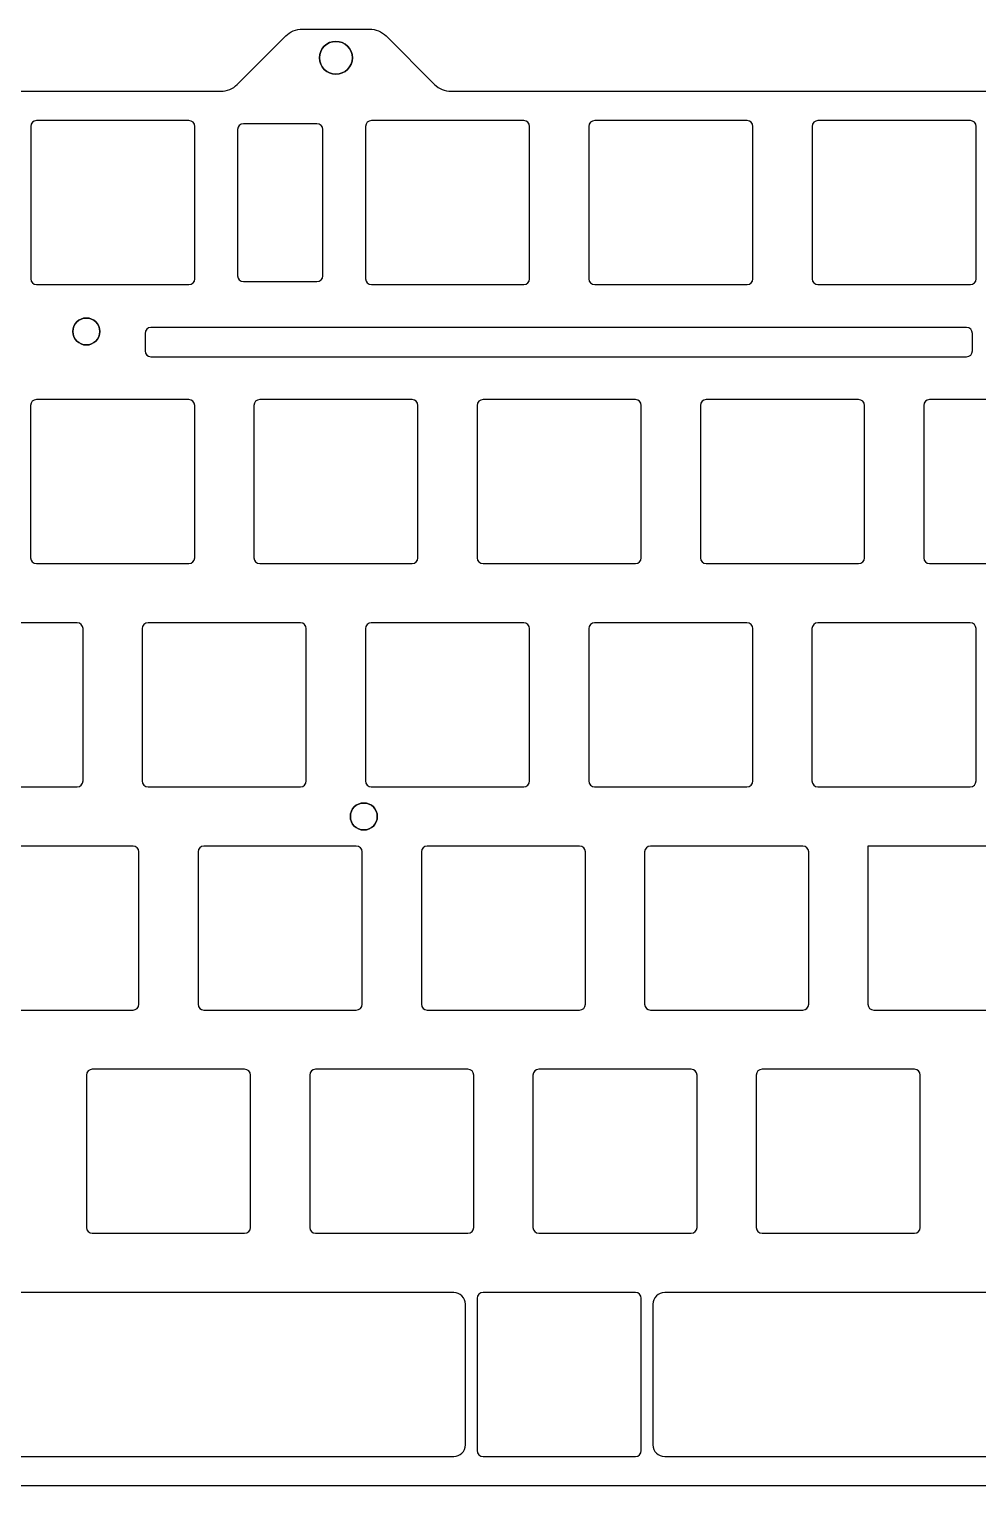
# Model space of a CAD drawing. Header units: millimetres. Extents: x 35 to 382, y 38 to 167.
# Drawn here: x 132 to 213, y 43 to 167.3 of the extents above; entities that cross this region are included whole.
import ezdxf

# ---------------------------------------------------------------- set-up
doc = ezdxf.new("R2010")
doc.units = ezdxf.units.MM
doc.header["$MEASUREMENT"] = 0

msp = doc.modelspace()

# ---------------------------------------------------------------- linework, layer by layer
for p, q in [((149.8, 162.55), (153.94, 166.69)), ((149.8, 162.55), (153.94, 166.69)), ((155.35, 167.27), (161.09, 167.27)), ((155.35, 167.27), (161.09, 167.27)), ((162.5, 166.69), (166.63, 162.55)), ((162.5, 166.69), (166.63, 162.55)), ((65.65, 161.97), (148.39, 161.97)), ((65.65, 161.97), (148.39, 161.97)), ((168.05, 161.97), (248.4, 161.97)), ((168.05, 161.97), (248.4, 161.97)), ((145.68, 159.47), (132.68, 159.47)), ((145.68, 159.47), (132.68, 159.47)), ((156.6, 159.2), (150.33, 159.2)), ((156.6, 159.2), (150.33, 159.2)), ((174.25, 159.47), (161.25, 159.47)), ((174.25, 159.47), (161.25, 159.47)), ((193.3, 159.47), (180.3, 159.47)), ((193.3, 159.47), (180.3, 159.47)), ((212.35, 159.47), (199.35, 159.47)), ((212.35, 159.47), (199.35, 159.47)), ((132.18, 158.97), (132.18, 145.97)), ((132.18, 158.97), (132.18, 145.97)), ((146.18, 145.97), (146.18, 158.97)), ((146.18, 145.97), (146.18, 158.97)), ((149.83, 158.7), (149.83, 146.23)), ((149.83, 158.7), (149.83, 146.23)), ((157.1, 146.23), (157.1, 158.7)), ((157.1, 146.23), (157.1, 158.7)), ((160.75, 158.97), (160.75, 145.97)), ((160.75, 158.97), (160.75, 145.97)), ((174.75, 145.97), (174.75, 158.97)), ((174.75, 145.97), (174.75, 158.97)), ((179.8, 158.97), (179.8, 145.97)), ((179.8, 158.97), (179.8, 145.97)), ((193.8, 145.97), (193.8, 158.97)), ((193.8, 145.97), (193.8, 158.97)), ((198.85, 158.97), (198.85, 145.97)), ((198.85, 158.97), (198.85, 145.97)), ((212.85, 145.97), (212.85, 158.97)), ((212.85, 145.97), (212.85, 158.97)), ((132.68, 145.47), (145.68, 145.47)), ((132.68, 145.47), (145.68, 145.47)), ((150.33, 145.73), (156.6, 145.73)), ((150.33, 145.73), (156.6, 145.73)), ((161.25, 145.47), (174.25, 145.47)), ((161.25, 145.47), (174.25, 145.47)), ((180.3, 145.47), (193.3, 145.47)), ((180.3, 145.47), (193.3, 145.47)), ((199.35, 145.47), (212.35, 145.47)), ((199.35, 145.47), (212.35, 145.47)), ((212.03, 141.81), (142.43, 141.81)), ((212.03, 141.81), (142.43, 141.81)), ((141.93, 141.31), (141.93, 139.81)), ((141.93, 141.31), (141.93, 139.81)), ((212.53, 139.81), (212.53, 141.31)), ((212.53, 139.81), (212.53, 141.31)), ((142.43, 139.31), (212.03, 139.31)), ((142.43, 139.31), (212.03, 139.31)), ((145.67, 135.66), (132.67, 135.66)), ((145.67, 135.66), (132.67, 135.66)), ((164.72, 135.66), (151.72, 135.66)), ((164.72, 135.66), (151.72, 135.66)), ((183.77, 135.66), (170.77, 135.66)), ((183.77, 135.66), (170.77, 135.66)), ((202.82, 135.66), (189.82, 135.66)), ((202.82, 135.66), (189.82, 135.66)), ((221.87, 135.66), (208.87, 135.66)), ((221.87, 135.66), (208.87, 135.66)), ((132.17, 135.16), (132.17, 122.16)), ((132.17, 135.16), (132.17, 122.16)), ((146.17, 122.16), (146.17, 135.16)), ((146.17, 122.16), (146.17, 135.16)), ((151.22, 135.16), (151.22, 122.16)), ((151.22, 135.16), (151.22, 122.16)), ((165.22, 122.16), (165.22, 135.16)), ((165.22, 122.16), (165.22, 135.16)), ((170.27, 135.16), (170.27, 122.16)), ((170.27, 135.16), (170.27, 122.16)), ((184.27, 122.16), (184.27, 135.16)), ((184.27, 122.16), (184.27, 135.16)), ((189.32, 135.16), (189.32, 122.16)), ((189.32, 135.16), (189.32, 122.16)), ((203.32, 122.16), (203.32, 135.16)), ((203.32, 122.16), (203.32, 135.16)), ((208.37, 135.16), (208.37, 122.16)), ((208.37, 135.16), (208.37, 122.16)), ((132.67, 121.66), (145.67, 121.66)), ((132.67, 121.66), (145.67, 121.66)), ((151.72, 121.66), (164.72, 121.66)), ((151.72, 121.66), (164.72, 121.66)), ((170.77, 121.66), (183.77, 121.66)), ((170.77, 121.66), (183.77, 121.66)), ((189.82, 121.66), (202.82, 121.66)), ((189.82, 121.66), (202.82, 121.66)), ((208.87, 121.66), (221.87, 121.66)), ((208.87, 121.66), (221.87, 121.66)), ((136.14, 116.61), (123.14, 116.61)), ((136.14, 116.61), (123.14, 116.61)), ((136.64, 103.11), (136.64, 116.11)), ((136.64, 103.11), (136.64, 116.11)), ((141.69, 116.11), (141.69, 103.11)), ((141.69, 116.11), (141.69, 103.11)), ((155.19, 116.61), (142.19, 116.61)), ((155.19, 116.61), (142.19, 116.61)), ((155.69, 103.11), (155.69, 116.11)), ((155.69, 103.11), (155.69, 116.11)), ((160.74, 116.11), (160.74, 103.11)), ((160.74, 116.11), (160.74, 103.11)), ((174.24, 116.61), (161.24, 116.61)), ((174.24, 116.61), (161.24, 116.61)), ((174.74, 103.11), (174.74, 116.11)), ((174.74, 103.11), (174.74, 116.11)), ((179.79, 116.11), (179.79, 103.11)), ((179.79, 116.11), (179.79, 103.11)), ((193.29, 116.61), (180.29, 116.61)), ((193.29, 116.61), (180.29, 116.61)), ((193.79, 103.11), (193.79, 116.11)), ((193.79, 103.11), (193.79, 116.11)), ((198.84, 116.11), (198.84, 103.11)), ((198.84, 116.11), (198.84, 103.11)), ((212.34, 116.61), (199.34, 116.61)), ((212.34, 116.61), (199.34, 116.61)), ((212.84, 103.11), (212.84, 116.11)), ((212.84, 103.11), (212.84, 116.11)), ((123.14, 102.61), (136.14, 102.61)), ((123.14, 102.61), (136.14, 102.61)), ((142.19, 102.61), (155.19, 102.61)), ((142.19, 102.61), (155.19, 102.61)), ((161.24, 102.61), (174.24, 102.61)), ((161.24, 102.61), (174.24, 102.61)), ((180.29, 102.61), (193.29, 102.61)), ((180.29, 102.61), (193.29, 102.61)), ((199.34, 102.61), (212.34, 102.61)), ((199.34, 102.61), (212.34, 102.61)), ((140.91, 97.56), (127.91, 97.56)), ((140.91, 97.56), (127.91, 97.56)), ((141.41, 84.06), (141.41, 97.06)), ((141.41, 84.06), (141.41, 97.06)), ((146.46, 97.06), (146.46, 84.06)), ((146.46, 97.06), (146.46, 84.06)), ((159.96, 97.56), (146.96, 97.56)), ((159.96, 97.56), (146.96, 97.56)), ((160.46, 84.06), (160.46, 97.06)), ((160.46, 84.06), (160.46, 97.06)), ((165.51, 97.06), (165.51, 84.06)), ((165.51, 97.06), (165.51, 84.06)), ((179.01, 97.56), (166.01, 97.56)), ((179.01, 97.56), (166.01, 97.56)), ((179.51, 84.06), (179.51, 97.06)), ((179.51, 84.06), (179.51, 97.06)), ((184.56, 97.06), (184.56, 84.06)), ((184.56, 97.06), (184.56, 84.06)), ((198.06, 97.56), (185.06, 97.56)), ((198.06, 97.56), (185.06, 97.56)), ((198.56, 84.06), (198.56, 97.06)), ((198.56, 84.06), (198.56, 97.06)), ((203.61, 97.56), (203.61, 84.06)), ((217.11, 97.56), (203.61, 97.56)), ((203.61, 97.56), (203.61, 84.06)), ((217.11, 97.56), (203.61, 97.56)), ((127.91, 83.56), (140.91, 83.56)), ((127.91, 83.56), (140.91, 83.56)), ((146.96, 83.56), (159.96, 83.56)), ((146.96, 83.56), (159.96, 83.56)), ((166.01, 83.56), (179.01, 83.56)), ((166.01, 83.56), (179.01, 83.56)), ((185.06, 83.56), (198.06, 83.56)), ((185.06, 83.56), (198.06, 83.56)), ((204.11, 83.56), (217.11, 83.56)), ((204.11, 83.56), (217.11, 83.56)), ((150.43, 78.51), (137.43, 78.51)), ((150.43, 78.51), (137.43, 78.51)), ((169.48, 78.51), (156.48, 78.51)), ((169.48, 78.51), (156.48, 78.51)), ((188.53, 78.51), (175.53, 78.51)), ((188.53, 78.51), (175.53, 78.51)), ((207.58, 78.51), (194.58, 78.51)), ((207.58, 78.51), (194.58, 78.51)), ((136.93, 78.01), (136.93, 65.01)), ((136.93, 78.01), (136.93, 65.01)), ((150.93, 65.01), (150.93, 78.01)), ((150.93, 65.01), (150.93, 78.01)), ((155.98, 78.01), (155.98, 65.01)), ((155.98, 78.01), (155.98, 65.01)), ((169.98, 65.01), (169.98, 78.01)), ((169.98, 65.01), (169.98, 78.01)), ((175.03, 78.01), (175.03, 65.01)), ((175.03, 78.01), (175.03, 65.01)), ((189.03, 65.01), (189.03, 78.01)), ((189.03, 65.01), (189.03, 78.01)), ((194.08, 78.01), (194.08, 65.01)), ((194.08, 78.01), (194.08, 65.01)), ((208.08, 65.01), (208.08, 78.01)), ((208.08, 65.01), (208.08, 78.01)), ((137.43, 64.51), (150.43, 64.51)), ((137.43, 64.51), (150.43, 64.51)), ((156.48, 64.51), (169.48, 64.51)), ((156.48, 64.51), (169.48, 64.51)), ((175.53, 64.51), (188.53, 64.51)), ((175.53, 64.51), (188.53, 64.51)), ((194.58, 64.51), (207.58, 64.51)), ((194.58, 64.51), (207.58, 64.51)), ((168.27, 59.45), (128.13, 59.45)), ((168.27, 59.45), (128.13, 59.45)), ((169.27, 46.46), (169.27, 58.45)), ((169.27, 46.46), (169.27, 58.45)), ((170.27, 58.96), (170.27, 45.96)), ((170.27, 58.96), (170.27, 45.96)), ((183.77, 59.46), (170.77, 59.46)), ((183.77, 59.46), (170.77, 59.46)), ((184.27, 45.96), (184.27, 58.96)), ((184.27, 45.96), (184.27, 58.96)), ((185.27, 58.45), (185.27, 46.46)), ((185.27, 58.45), (185.27, 46.46)), ((226.41, 59.45), (186.27, 59.45)), ((226.41, 59.45), (186.27, 59.45)), ((128.13, 45.46), (168.27, 45.46)), ((128.13, 45.46), (168.27, 45.46)), ((170.77, 45.46), (183.77, 45.46)), ((170.77, 45.46), (183.77, 45.46)), ((186.27, 45.46), (226.41, 45.46)), ((186.27, 45.46), (226.41, 45.46)), ((260.31, 42.96), (94.23, 42.96)), ((260.31, 42.96), (94.23, 42.96))]:
    msp.add_line(p, q)
at = {"extrusion": (0, 0, -1)}
for centre, radius in [((-158.22, 164.83), 1.4), ((-136.92, 141.47), 1.15), ((-160.6, 100.08), 1.15)]:
    msp.add_circle(centre, radius, dxfattribs=at)
for centre, radius in [((158.22, 164.83), 1.4), ((136.92, 141.47), 1.15), ((160.6, 100.08), 1.15)]:
    msp.add_circle(centre, radius)
for points in [[(153.94, 166.69), (154.12, 166.87), (154.34, 167.02), (154.83, 167.22), (155.09, 167.27), (155.35, 167.27)], [(153.94, 166.69), (154.12, 166.87), (154.34, 167.02), (154.83, 167.22), (155.09, 167.27), (155.35, 167.27)], [(161.09, 167.27), (161.35, 167.27), (161.61, 167.22), (162.09, 167.02), (162.31, 166.87), (162.5, 166.69)], [(161.09, 167.27), (161.35, 167.27), (161.61, 167.22), (162.09, 167.02), (162.31, 166.87), (162.5, 166.69)], [(148.39, 161.97), (148.65, 161.97), (148.91, 162.02), (149.4, 162.22), (149.62, 162.37), (149.8, 162.55)], [(148.39, 161.97), (148.65, 161.97), (148.91, 162.02), (149.4, 162.22), (149.62, 162.37), (149.8, 162.55)], [(166.63, 162.55), (166.82, 162.37), (167.04, 162.22), (167.52, 162.02), (167.78, 161.97), (168.05, 161.97)], [(166.63, 162.55), (166.82, 162.37), (167.04, 162.22), (167.52, 162.02), (167.78, 161.97), (168.05, 161.97)]]:
    msp.add_open_spline(points, degree=3, knots=[0, 0, 0, 0, 0.0788512, 0.0788512, 0.1577024, 0.1577024, 0.1577024, 0.1577024])
for points in [[(132.68, 159.47), (132.4, 159.47), (132.18, 159.24), (132.18, 158.97)], [(132.68, 159.47), (132.4, 159.47), (132.18, 159.24), (132.18, 158.97)], [(146.18, 158.97), (146.18, 159.24), (145.95, 159.47), (145.68, 159.47)], [(146.18, 158.97), (146.18, 159.24), (145.95, 159.47), (145.68, 159.47)], [(150.33, 159.2), (150.05, 159.2), (149.83, 158.98), (149.83, 158.7)], [(150.33, 159.2), (150.05, 159.2), (149.83, 158.98), (149.83, 158.7)], [(157.1, 158.7), (157.1, 158.98), (156.88, 159.2), (156.6, 159.2)], [(157.1, 158.7), (157.1, 158.98), (156.88, 159.2), (156.6, 159.2)], [(161.25, 159.47), (160.98, 159.47), (160.75, 159.24), (160.75, 158.97)], [(161.25, 159.47), (160.98, 159.47), (160.75, 159.24), (160.75, 158.97)], [(174.75, 158.97), (174.75, 159.24), (174.53, 159.47), (174.25, 159.47)], [(174.75, 158.97), (174.75, 159.24), (174.53, 159.47), (174.25, 159.47)], [(180.3, 159.47), (180.03, 159.47), (179.8, 159.24), (179.8, 158.97)], [(180.3, 159.47), (180.03, 159.47), (179.8, 159.24), (179.8, 158.97)], [(193.8, 158.97), (193.8, 159.24), (193.58, 159.47), (193.3, 159.47)], [(193.8, 158.97), (193.8, 159.24), (193.58, 159.47), (193.3, 159.47)], [(199.35, 159.47), (199.08, 159.47), (198.85, 159.24), (198.85, 158.97)], [(199.35, 159.47), (199.08, 159.47), (198.85, 159.24), (198.85, 158.97)], [(212.85, 158.97), (212.85, 159.24), (212.63, 159.47), (212.35, 159.47)], [(212.85, 158.97), (212.85, 159.24), (212.63, 159.47), (212.35, 159.47)], [(132.18, 145.97), (132.18, 145.69), (132.4, 145.47), (132.68, 145.47)], [(132.18, 145.97), (132.18, 145.69), (132.4, 145.47), (132.68, 145.47)], [(145.68, 145.47), (145.95, 145.47), (146.18, 145.69), (146.18, 145.97)], [(145.68, 145.47), (145.95, 145.47), (146.18, 145.69), (146.18, 145.97)], [(149.83, 146.23), (149.83, 145.95), (150.05, 145.73), (150.33, 145.73)], [(149.83, 146.23), (149.83, 145.95), (150.05, 145.73), (150.33, 145.73)], [(156.6, 145.73), (156.88, 145.73), (157.1, 145.95), (157.1, 146.23)], [(156.6, 145.73), (156.88, 145.73), (157.1, 145.95), (157.1, 146.23)], [(160.75, 145.97), (160.75, 145.69), (160.98, 145.47), (161.25, 145.47)], [(160.75, 145.97), (160.75, 145.69), (160.98, 145.47), (161.25, 145.47)], [(174.25, 145.47), (174.53, 145.47), (174.75, 145.69), (174.75, 145.97)], [(174.25, 145.47), (174.53, 145.47), (174.75, 145.69), (174.75, 145.97)], [(179.8, 145.97), (179.8, 145.69), (180.03, 145.47), (180.3, 145.47)], [(179.8, 145.97), (179.8, 145.69), (180.03, 145.47), (180.3, 145.47)], [(193.3, 145.47), (193.58, 145.47), (193.8, 145.69), (193.8, 145.97)], [(193.3, 145.47), (193.58, 145.47), (193.8, 145.69), (193.8, 145.97)], [(198.85, 145.97), (198.85, 145.69), (199.08, 145.47), (199.35, 145.47)], [(198.85, 145.97), (198.85, 145.69), (199.08, 145.47), (199.35, 145.47)], [(212.35, 145.47), (212.63, 145.47), (212.85, 145.69), (212.85, 145.97)], [(212.35, 145.47), (212.63, 145.47), (212.85, 145.69), (212.85, 145.97)], [(142.43, 141.81), (142.15, 141.81), (141.93, 141.59), (141.93, 141.31)], [(142.43, 141.81), (142.15, 141.81), (141.93, 141.59), (141.93, 141.31)], [(212.53, 141.31), (212.53, 141.59), (212.31, 141.81), (212.03, 141.81)], [(212.53, 141.31), (212.53, 141.59), (212.31, 141.81), (212.03, 141.81)], [(141.93, 139.81), (141.93, 139.54), (142.15, 139.31), (142.43, 139.31)], [(141.93, 139.81), (141.93, 139.54), (142.15, 139.31), (142.43, 139.31)], [(212.03, 139.31), (212.31, 139.31), (212.53, 139.54), (212.53, 139.81)], [(212.03, 139.31), (212.31, 139.31), (212.53, 139.54), (212.53, 139.81)], [(132.67, 135.66), (132.39, 135.66), (132.17, 135.43), (132.17, 135.16)], [(132.67, 135.66), (132.39, 135.66), (132.17, 135.43), (132.17, 135.16)], [(146.17, 135.16), (146.17, 135.43), (145.95, 135.66), (145.67, 135.66)], [(146.17, 135.16), (146.17, 135.43), (145.95, 135.66), (145.67, 135.66)], [(151.72, 135.66), (151.44, 135.66), (151.22, 135.43), (151.22, 135.16)], [(151.72, 135.66), (151.44, 135.66), (151.22, 135.43), (151.22, 135.16)], [(165.22, 135.16), (165.22, 135.43), (165, 135.66), (164.72, 135.66)], [(165.22, 135.16), (165.22, 135.43), (165, 135.66), (164.72, 135.66)], [(170.77, 135.66), (170.49, 135.66), (170.27, 135.43), (170.27, 135.16)], [(170.77, 135.66), (170.49, 135.66), (170.27, 135.43), (170.27, 135.16)], [(184.27, 135.16), (184.27, 135.43), (184.05, 135.66), (183.77, 135.66)], [(184.27, 135.16), (184.27, 135.43), (184.05, 135.66), (183.77, 135.66)], [(189.82, 135.66), (189.54, 135.66), (189.32, 135.43), (189.32, 135.16)], [(189.82, 135.66), (189.54, 135.66), (189.32, 135.43), (189.32, 135.16)], [(203.32, 135.16), (203.32, 135.43), (203.1, 135.66), (202.82, 135.66)], [(203.32, 135.16), (203.32, 135.43), (203.1, 135.66), (202.82, 135.66)], [(208.87, 135.66), (208.59, 135.66), (208.37, 135.43), (208.37, 135.16)], [(208.87, 135.66), (208.59, 135.66), (208.37, 135.43), (208.37, 135.16)], [(132.17, 122.16), (132.17, 121.88), (132.39, 121.66), (132.67, 121.66)], [(132.17, 122.16), (132.17, 121.88), (132.39, 121.66), (132.67, 121.66)], [(145.67, 121.66), (145.95, 121.66), (146.17, 121.88), (146.17, 122.16)], [(145.67, 121.66), (145.95, 121.66), (146.17, 121.88), (146.17, 122.16)], [(151.22, 122.16), (151.22, 121.88), (151.44, 121.66), (151.72, 121.66)], [(151.22, 122.16), (151.22, 121.88), (151.44, 121.66), (151.72, 121.66)], [(164.72, 121.66), (165, 121.66), (165.22, 121.88), (165.22, 122.16)], [(164.72, 121.66), (165, 121.66), (165.22, 121.88), (165.22, 122.16)], [(170.27, 122.16), (170.27, 121.88), (170.49, 121.66), (170.77, 121.66)], [(170.27, 122.16), (170.27, 121.88), (170.49, 121.66), (170.77, 121.66)], [(183.77, 121.66), (184.05, 121.66), (184.27, 121.88), (184.27, 122.16)], [(183.77, 121.66), (184.05, 121.66), (184.27, 121.88), (184.27, 122.16)], [(189.32, 122.16), (189.32, 121.88), (189.54, 121.66), (189.82, 121.66)], [(189.32, 122.16), (189.32, 121.88), (189.54, 121.66), (189.82, 121.66)], [(202.82, 121.66), (203.1, 121.66), (203.32, 121.88), (203.32, 122.16)], [(202.82, 121.66), (203.1, 121.66), (203.32, 121.88), (203.32, 122.16)], [(208.37, 122.16), (208.37, 121.88), (208.59, 121.66), (208.87, 121.66)], [(208.37, 122.16), (208.37, 121.88), (208.59, 121.66), (208.87, 121.66)], [(136.64, 116.11), (136.64, 116.38), (136.42, 116.61), (136.14, 116.61)], [(136.64, 116.11), (136.64, 116.38), (136.42, 116.61), (136.14, 116.61)], [(142.19, 116.61), (141.92, 116.61), (141.69, 116.38), (141.69, 116.11)], [(142.19, 116.61), (141.92, 116.61), (141.69, 116.38), (141.69, 116.11)], [(155.69, 116.11), (155.69, 116.38), (155.47, 116.61), (155.19, 116.61)], [(155.69, 116.11), (155.69, 116.38), (155.47, 116.61), (155.19, 116.61)], [(161.24, 116.61), (160.97, 116.61), (160.74, 116.38), (160.74, 116.11)], [(161.24, 116.61), (160.97, 116.61), (160.74, 116.38), (160.74, 116.11)], [(174.74, 116.11), (174.74, 116.38), (174.52, 116.61), (174.24, 116.61)], [(174.74, 116.11), (174.74, 116.38), (174.52, 116.61), (174.24, 116.61)], [(180.29, 116.61), (180.02, 116.61), (179.79, 116.38), (179.79, 116.11)], [(180.29, 116.61), (180.02, 116.61), (179.79, 116.38), (179.79, 116.11)], [(193.79, 116.11), (193.79, 116.38), (193.57, 116.61), (193.29, 116.61)], [(193.79, 116.11), (193.79, 116.38), (193.57, 116.61), (193.29, 116.61)], [(199.34, 116.61), (199.07, 116.61), (198.84, 116.38), (198.84, 116.11)], [(199.34, 116.61), (199.07, 116.61), (198.84, 116.38), (198.84, 116.11)], [(212.84, 116.11), (212.84, 116.38), (212.62, 116.61), (212.34, 116.61)], [(212.84, 116.11), (212.84, 116.38), (212.62, 116.61), (212.34, 116.61)], [(136.14, 102.61), (136.42, 102.61), (136.64, 102.83), (136.64, 103.11)], [(136.14, 102.61), (136.42, 102.61), (136.64, 102.83), (136.64, 103.11)], [(141.69, 103.11), (141.69, 102.83), (141.92, 102.61), (142.19, 102.61)], [(141.69, 103.11), (141.69, 102.83), (141.92, 102.61), (142.19, 102.61)], [(155.19, 102.61), (155.47, 102.61), (155.69, 102.83), (155.69, 103.11)], [(155.19, 102.61), (155.47, 102.61), (155.69, 102.83), (155.69, 103.11)], [(160.74, 103.11), (160.74, 102.83), (160.97, 102.61), (161.24, 102.61)], [(160.74, 103.11), (160.74, 102.83), (160.97, 102.61), (161.24, 102.61)], [(174.24, 102.61), (174.52, 102.61), (174.74, 102.83), (174.74, 103.11)], [(174.24, 102.61), (174.52, 102.61), (174.74, 102.83), (174.74, 103.11)], [(179.79, 103.11), (179.79, 102.83), (180.02, 102.61), (180.29, 102.61)], [(179.79, 103.11), (179.79, 102.83), (180.02, 102.61), (180.29, 102.61)], [(193.29, 102.61), (193.57, 102.61), (193.79, 102.83), (193.79, 103.11)], [(193.29, 102.61), (193.57, 102.61), (193.79, 102.83), (193.79, 103.11)], [(198.84, 103.11), (198.84, 102.83), (199.07, 102.61), (199.34, 102.61)], [(198.84, 103.11), (198.84, 102.83), (199.07, 102.61), (199.34, 102.61)], [(212.34, 102.61), (212.62, 102.61), (212.84, 102.83), (212.84, 103.11)], [(212.34, 102.61), (212.62, 102.61), (212.84, 102.83), (212.84, 103.11)], [(141.41, 97.06), (141.41, 97.33), (141.18, 97.56), (140.91, 97.56)], [(141.41, 97.06), (141.41, 97.33), (141.18, 97.56), (140.91, 97.56)], [(146.96, 97.56), (146.68, 97.56), (146.46, 97.33), (146.46, 97.06)], [(146.96, 97.56), (146.68, 97.56), (146.46, 97.33), (146.46, 97.06)], [(160.46, 97.06), (160.46, 97.33), (160.23, 97.56), (159.96, 97.56)], [(160.46, 97.06), (160.46, 97.33), (160.23, 97.56), (159.96, 97.56)], [(166.01, 97.56), (165.73, 97.56), (165.51, 97.33), (165.51, 97.06)], [(166.01, 97.56), (165.73, 97.56), (165.51, 97.33), (165.51, 97.06)], [(179.51, 97.06), (179.51, 97.33), (179.28, 97.56), (179.01, 97.56)], [(179.51, 97.06), (179.51, 97.33), (179.28, 97.56), (179.01, 97.56)], [(185.06, 97.56), (184.78, 97.56), (184.56, 97.33), (184.56, 97.06)], [(185.06, 97.56), (184.78, 97.56), (184.56, 97.33), (184.56, 97.06)], [(198.56, 97.06), (198.56, 97.33), (198.33, 97.56), (198.06, 97.56)], [(198.56, 97.06), (198.56, 97.33), (198.33, 97.56), (198.06, 97.56)], [(140.91, 83.56), (141.18, 83.56), (141.41, 83.78), (141.41, 84.06)], [(140.91, 83.56), (141.18, 83.56), (141.41, 83.78), (141.41, 84.06)], [(146.46, 84.06), (146.46, 83.78), (146.68, 83.56), (146.96, 83.56)], [(146.46, 84.06), (146.46, 83.78), (146.68, 83.56), (146.96, 83.56)], [(159.96, 83.56), (160.23, 83.56), (160.46, 83.78), (160.46, 84.06)], [(159.96, 83.56), (160.23, 83.56), (160.46, 83.78), (160.46, 84.06)], [(165.51, 84.06), (165.51, 83.78), (165.73, 83.56), (166.01, 83.56)], [(165.51, 84.06), (165.51, 83.78), (165.73, 83.56), (166.01, 83.56)], [(179.01, 83.56), (179.28, 83.56), (179.51, 83.78), (179.51, 84.06)], [(179.01, 83.56), (179.28, 83.56), (179.51, 83.78), (179.51, 84.06)], [(184.56, 84.06), (184.56, 83.78), (184.78, 83.56), (185.06, 83.56)], [(184.56, 84.06), (184.56, 83.78), (184.78, 83.56), (185.06, 83.56)], [(198.06, 83.56), (198.33, 83.56), (198.56, 83.78), (198.56, 84.06)], [(198.06, 83.56), (198.33, 83.56), (198.56, 83.78), (198.56, 84.06)], [(203.61, 84.06), (203.61, 83.78), (203.83, 83.56), (204.11, 83.56)], [(203.61, 84.06), (203.61, 83.78), (203.83, 83.56), (204.11, 83.56)], [(137.43, 78.51), (137.16, 78.51), (136.93, 78.28), (136.93, 78.01)], [(137.43, 78.51), (137.16, 78.51), (136.93, 78.28), (136.93, 78.01)], [(150.93, 78.01), (150.93, 78.28), (150.71, 78.51), (150.43, 78.51)], [(150.93, 78.01), (150.93, 78.28), (150.71, 78.51), (150.43, 78.51)], [(156.48, 78.51), (156.21, 78.51), (155.98, 78.28), (155.98, 78.01)], [(156.48, 78.51), (156.21, 78.51), (155.98, 78.28), (155.98, 78.01)], [(169.98, 78.01), (169.98, 78.28), (169.76, 78.51), (169.48, 78.51)], [(169.98, 78.01), (169.98, 78.28), (169.76, 78.51), (169.48, 78.51)], [(175.53, 78.51), (175.26, 78.51), (175.03, 78.28), (175.03, 78.01)], [(175.53, 78.51), (175.26, 78.51), (175.03, 78.28), (175.03, 78.01)], [(189.03, 78.01), (189.03, 78.28), (188.81, 78.51), (188.53, 78.51)], [(189.03, 78.01), (189.03, 78.28), (188.81, 78.51), (188.53, 78.51)], [(194.58, 78.51), (194.31, 78.51), (194.08, 78.28), (194.08, 78.01)], [(194.58, 78.51), (194.31, 78.51), (194.08, 78.28), (194.08, 78.01)], [(208.08, 78.01), (208.08, 78.28), (207.86, 78.51), (207.58, 78.51)], [(208.08, 78.01), (208.08, 78.28), (207.86, 78.51), (207.58, 78.51)], [(136.93, 65.01), (136.93, 64.73), (137.16, 64.51), (137.43, 64.51)], [(136.93, 65.01), (136.93, 64.73), (137.16, 64.51), (137.43, 64.51)], [(150.43, 64.51), (150.71, 64.51), (150.93, 64.73), (150.93, 65.01)], [(150.43, 64.51), (150.71, 64.51), (150.93, 64.73), (150.93, 65.01)], [(155.98, 65.01), (155.98, 64.73), (156.21, 64.51), (156.48, 64.51)], [(155.98, 65.01), (155.98, 64.73), (156.21, 64.51), (156.48, 64.51)], [(169.48, 64.51), (169.76, 64.51), (169.98, 64.73), (169.98, 65.01)], [(169.48, 64.51), (169.76, 64.51), (169.98, 64.73), (169.98, 65.01)], [(175.03, 65.01), (175.03, 64.73), (175.26, 64.51), (175.53, 64.51)], [(175.03, 65.01), (175.03, 64.73), (175.26, 64.51), (175.53, 64.51)], [(188.53, 64.51), (188.81, 64.51), (189.03, 64.73), (189.03, 65.01)], [(188.53, 64.51), (188.81, 64.51), (189.03, 64.73), (189.03, 65.01)], [(194.08, 65.01), (194.08, 64.73), (194.31, 64.51), (194.58, 64.51)], [(194.08, 65.01), (194.08, 64.73), (194.31, 64.51), (194.58, 64.51)], [(207.58, 64.51), (207.86, 64.51), (208.08, 64.73), (208.08, 65.01)], [(207.58, 64.51), (207.86, 64.51), (208.08, 64.73), (208.08, 65.01)], [(169.27, 58.45), (169.27, 59.01), (168.82, 59.45), (168.27, 59.45)], [(169.27, 58.45), (169.27, 59.01), (168.82, 59.45), (168.27, 59.45)], [(170.77, 59.46), (170.49, 59.46), (170.27, 59.23), (170.27, 58.96)], [(170.77, 59.46), (170.49, 59.46), (170.27, 59.23), (170.27, 58.96)], [(184.27, 58.96), (184.27, 59.23), (184.05, 59.46), (183.77, 59.46)], [(184.27, 58.96), (184.27, 59.23), (184.05, 59.46), (183.77, 59.46)], [(186.27, 59.45), (185.72, 59.45), (185.27, 59.01), (185.27, 58.45)], [(186.27, 59.45), (185.72, 59.45), (185.27, 59.01), (185.27, 58.45)], [(168.27, 45.46), (168.82, 45.46), (169.27, 45.9), (169.27, 46.46)], [(168.27, 45.46), (168.82, 45.46), (169.27, 45.9), (169.27, 46.46)], [(185.27, 46.46), (185.27, 45.9), (185.72, 45.46), (186.27, 45.46)], [(185.27, 46.46), (185.27, 45.9), (185.72, 45.46), (186.27, 45.46)], [(170.27, 45.96), (170.27, 45.68), (170.49, 45.46), (170.77, 45.46)], [(170.27, 45.96), (170.27, 45.68), (170.49, 45.46), (170.77, 45.46)], [(183.77, 45.46), (184.05, 45.46), (184.27, 45.68), (184.27, 45.96)], [(183.77, 45.46), (184.05, 45.46), (184.27, 45.68), (184.27, 45.96)]]:
    msp.add_open_spline(points, degree=3)

doc.saveas('drawing.dxf')
